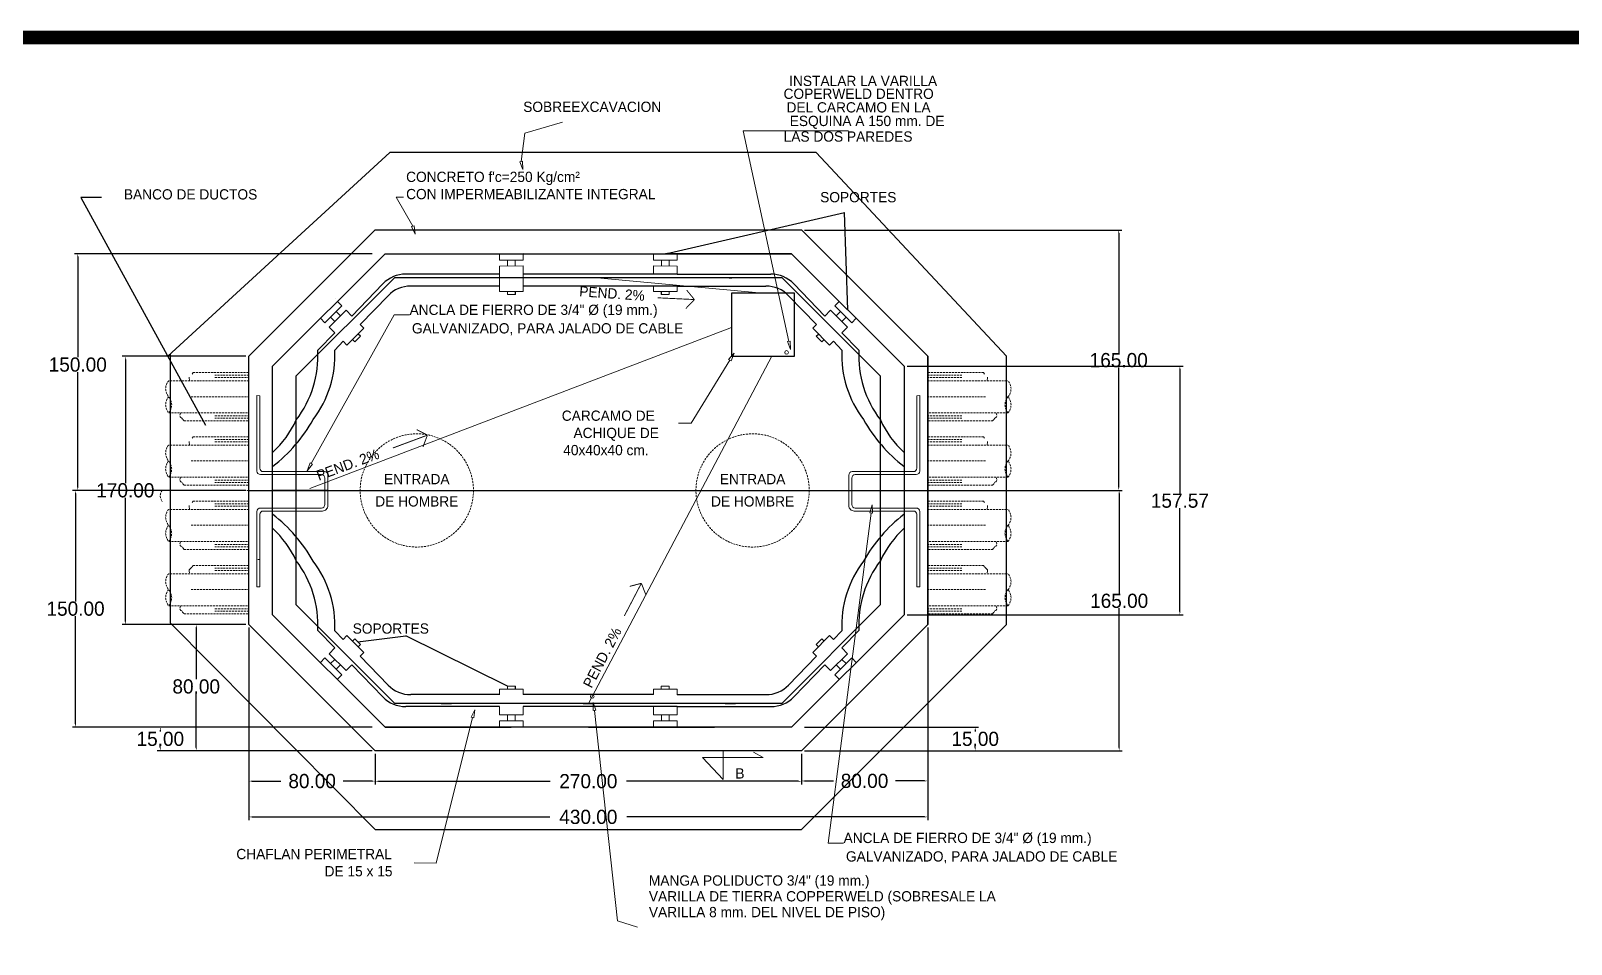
# Model space of a CAD drawing. Header units: centimetres. Extents: x 899 to 15869, y -2964 to 7534.
# Drawn here: x 13461 to 14437, y 6955 to 7534 of the extents above; entities that cross this region are included whole.
import ezdxf
from ezdxf.enums import TextEntityAlignment as Align

# ---------------------------------------------------------------- set-up
doc = ezdxf.new("R2010")
doc.units = ezdxf.units.CM
doc.header["$LTSCALE"] = 10
doc.header["$MEASUREMENT"] = 0
doc.linetypes.add('HIDDEN2', pattern=[0.1875, 0.125, -0.0625])
doc.layers.get('0').update_dxf_attribs({"linetype": 'CONTINUOUS'})
doc.layers.get('DEFPOINTS').update_dxf_attribs({"color": 2, "linetype": 'CONTINUOUS'})
for name, color, linetype in [('CABLES Y VARILLAS', 7, 'CONTINUOUS'), ('DIM', 7, 'CONTINUOUS'), ('Ductos', 30, 'CONTINUOUS'), ('MARCO', 7, 'CONTINUOUS'), ('REGISTRO', 1, 'CONTINUOUS'), ('TEXTOS', 7, 'CONTINUOUS'), ('VARILLAS', 30, 'CONTINUOUS')]:
    doc.layers.add(name, color=color, linetype=linetype)
doc.styles.get("Standard").update_dxf_attribs({"font": ''})
doc.styles.get('Standard').set_extended_font_data('Zurich Ex BT')
doc.dimstyles.get("Standard").update_dxf_attribs({"dimtxt": 9, "dimasz": 2, "dimexe": 2, "dimexo": 2, "dimgap": 0.09, "dimtad": 0, "dimtih": 1, "dimtoh": 1, "dimzin": 0, "dimdsep": 46, "dimtxsty": 'Standard', "dimcen": 0.09, "dimadec": 0, "dimazin": 0, "dimtfac": 1, "dimtofl": 0, "dimtmove": 0, "dimatfit": 3, "dimfxl": 0, "dimtolj": 1, "dimtzin": 0, "dimarcsym": 0})

# ---------------------------------------------------------------- blocks, each defined once
blk = doc.blocks.new('_ClosedBlank')
at = {"color": 0, "linetype": 'ByBlock', "lineweight": -2}
for p, q in [((-1, 0.17), (0, 0)), ((-1, 0.17), (-1, -0.17)), ((0, 0), (-1, -0.17))]:
    blk.add_line(p, q, dxfattribs=at)
blk = doc.blocks.new('*D24')
at = {"layer": 'DEFPOINTS', "color": 0}
for p in [(13599.14, 7158), (13679.14, 7078), (13679.14, 7058.74)]:
    blk.add_point(p, dxfattribs=at)
at = {"layer": 'DIM', "color": 0, "lineweight": -2}
for p, q in [((13599.14, 7156), (13599.14, 7056.74)), ((13679.14, 7076), (13679.14, 7056.74)), ((13601.14, 7058.74), (13619.42, 7058.74)), ((13677.14, 7058.74), (13658.85, 7058.74))]:
    blk.add_line(p, q, dxfattribs=at)
at = {"layer": 'DIM', "color": 0}
for points in [[(13601.14, 7059.08), (13601.14, 7058.41), (13599.14, 7058.74)], [(13677.14, 7059.08), (13677.14, 7058.41), (13679.14, 7058.74)]]:
    blk.add_solid(points, dxfattribs=at)
at = {"layer": 'DIM', "color": 0, "insert": (13639.14, 7058.74), "char_height": 9, "attachment_point": 5}
blk.add_mtext('\\A1;80.00', dxfattribs=at)
blk = doc.blocks.new('*D25')
at = {"layer": 'DEFPOINTS', "color": 0}
for p in [(13599.14, 7158), (13565.71, 7078), (13679.14, 7078)]:
    blk.add_point(p, dxfattribs=at)
at = {"layer": 'DIM', "color": 0, "lineweight": -2}
for p, q in [((13597.14, 7158), (13563.71, 7158)), ((13565.71, 7156), (13565.71, 7123.37)), ((13565.71, 7080), (13565.71, 7114.04)), ((13677.14, 7078), (13563.71, 7078))]:
    blk.add_line(p, q, dxfattribs=at)
at = {"layer": 'DIM', "color": 0}
for points in [[(13565.38, 7156), (13566.05, 7156), (13565.71, 7158)], [(13565.38, 7080), (13566.05, 7080), (13565.71, 7078)]]:
    blk.add_solid(points, dxfattribs=at)
at = {"layer": 'DIM', "color": 0, "insert": (13565.71, 7118.7), "char_height": 9, "attachment_point": 5}
blk.add_mtext('\\A1;80.00', dxfattribs=at)
blk = doc.blocks.new('*D26')
at = {"layer": 'DEFPOINTS', "color": 0}
for p in [(13679.14, 7078), (13949.14, 7078), (13949.14, 7058.67)]:
    blk.add_point(p, dxfattribs=at)
at = {"layer": 'DIM', "color": 0, "lineweight": -2}
for p, q in [((13679.14, 7076), (13679.14, 7056.67)), ((13949.14, 7076), (13949.14, 7056.67)), ((13681.14, 7058.67), (13789.99, 7058.67)), ((13947.14, 7058.67), (13838.28, 7058.67))]:
    blk.add_line(p, q, dxfattribs=at)
at = {"layer": 'DIM', "color": 0}
for points in [[(13681.14, 7059), (13681.14, 7058.34), (13679.14, 7058.67)], [(13947.14, 7059), (13947.14, 7058.34), (13949.14, 7058.67)]]:
    blk.add_solid(points, dxfattribs=at)
at = {"layer": 'DIM', "color": 0, "insert": (13814.14, 7058.67), "char_height": 9, "attachment_point": 5}
blk.add_mtext('\\A1;270.00', dxfattribs=at)
blk = doc.blocks.new('*D27')
at = {"layer": 'DEFPOINTS', "color": 0}
for p in [(13599.14, 7328), (13520.8, 7158), (13599.14, 7158)]:
    blk.add_point(p, dxfattribs=at)
at = {"layer": 'DIM', "color": 0, "lineweight": -2}
for p, q in [((13597.14, 7328), (13518.8, 7328)), ((13520.8, 7326), (13520.8, 7247.67)), ((13520.8, 7160), (13520.8, 7238.34)), ((13597.14, 7158), (13518.8, 7158))]:
    blk.add_line(p, q, dxfattribs=at)
at = {"layer": 'DIM', "color": 0}
for points in [[(13520.46, 7326), (13521.13, 7326), (13520.8, 7328)], [(13520.46, 7160), (13521.13, 7160), (13520.8, 7158)]]:
    blk.add_solid(points, dxfattribs=at)
at = {"layer": 'DIM', "color": 0, "insert": (13520.8, 7243), "char_height": 9, "attachment_point": 5}
blk.add_mtext('\\A1;170.00', dxfattribs=at)
blk = doc.blocks.new('*D28')
at = {"layer": 'DEFPOINTS', "color": 0}
for p in [(13599.14, 7158), (14029.14, 7158), (14029.14, 7036.04)]:
    blk.add_point(p, dxfattribs=at)
at = {"layer": 'DIM', "color": 0, "lineweight": -2}
for p, q in [((13599.14, 7156), (13599.14, 7034.04)), ((14029.14, 7156), (14029.14, 7034.04)), ((13601.14, 7036.04), (13789.75, 7036.04)), ((14027.14, 7036.04), (13838.52, 7036.04))]:
    blk.add_line(p, q, dxfattribs=at)
at = {"layer": 'DIM', "color": 0}
for points in [[(13601.14, 7036.37), (13601.14, 7035.71), (13599.14, 7036.04)], [(14027.14, 7036.37), (14027.14, 7035.71), (14029.14, 7036.04)]]:
    blk.add_solid(points, dxfattribs=at)
at = {"layer": 'DIM', "color": 0, "insert": (13814.14, 7036.04), "char_height": 9, "attachment_point": 5}
blk.add_mtext('\\A1;430.00', dxfattribs=at)
blk = doc.blocks.new('*D29')
at = {"layer": 'DEFPOINTS', "color": 0}
for p in [(14029.14, 7158), (13949.14, 7078), (13949.14, 7058.86)]:
    blk.add_point(p, dxfattribs=at)
at = {"layer": 'DIM', "color": 0, "lineweight": -2}
for p, q in [((14029.14, 7156), (14029.14, 7056.86)), ((13949.14, 7076), (13949.14, 7056.86)), ((13951.14, 7058.86), (13969.42, 7058.86)), ((14027.14, 7058.86), (14008.85, 7058.86))]:
    blk.add_line(p, q, dxfattribs=at)
at = {"layer": 'DIM', "color": 0}
for points in [[(13951.14, 7059.19), (13951.14, 7058.52), (13949.14, 7058.86)], [(14027.14, 7059.19), (14027.14, 7058.52), (14029.14, 7058.86)]]:
    blk.add_solid(points, dxfattribs=at)
at = {"layer": 'DIM', "color": 0, "insert": (13989.14, 7058.86), "char_height": 9, "attachment_point": 5}
blk.add_mtext('\\A1;80.00', dxfattribs=at)
blk = doc.blocks.new('*D30')
at = {"layer": 'DEFPOINTS', "color": 0}
for p in [(13949.14, 7093), (13949.14, 7078), (14059.24, 7078)]:
    blk.add_point(p, dxfattribs=at)
at = {"layer": 'DIM', "color": 0, "lineweight": -2}
for p, q in [((13951.14, 7093), (14061.24, 7093)), ((14059.24, 7091), (14059.24, 7090.17)), ((13951.14, 7078), (14061.24, 7078)), ((14059.24, 7080), (14059.24, 7080.84))]:
    blk.add_line(p, q, dxfattribs=at)
at = {"layer": 'DIM', "color": 0}
for points in [[(14058.91, 7091), (14059.58, 7091), (14059.24, 7093)], [(14058.91, 7080), (14059.58, 7080), (14059.24, 7078)]]:
    blk.add_solid(points, dxfattribs=at)
at = {"layer": 'DIM', "color": 0, "insert": (14059.24, 7085.5), "char_height": 9, "attachment_point": 5}
blk.add_mtext('\\A1;15.00', dxfattribs=at)
blk = doc.blocks.new('*D31')
at = {"layer": 'DEFPOINTS', "color": 0}
for p in [(13999.14, 7243), (14150.45, 7243), (13949.14, 7078)]:
    blk.add_point(p, dxfattribs=at)
at = {"layer": 'DIM', "color": 0, "lineweight": -2}
for p, q in [((14001.14, 7243), (14152.45, 7243)), ((14150.45, 7241), (14150.45, 7177.65)), ((14150.45, 7080), (14150.45, 7168.31)), ((13951.14, 7078), (14152.45, 7078))]:
    blk.add_line(p, q, dxfattribs=at)
at = {"layer": 'DIM', "color": 0}
for points in [[(14150.11, 7241), (14150.78, 7241), (14150.45, 7243)], [(14150.11, 7080), (14150.78, 7080), (14150.45, 7078)]]:
    blk.add_solid(points, dxfattribs=at)
at = {"layer": 'DIM', "color": 0, "insert": (14150.45, 7172.98), "char_height": 9, "attachment_point": 5}
blk.add_mtext('\\A1;165.00', dxfattribs=at)
blk = doc.blocks.new('*D32')
at = {"layer": 'DEFPOINTS', "color": 0}
for p in [(13679.14, 7093), (13542.97, 7078), (13679.14, 7078)]:
    blk.add_point(p, dxfattribs=at)
at = {"layer": 'DIM', "color": 0, "lineweight": -2}
for p, q in [((13677.14, 7093), (13540.97, 7093)), ((13542.97, 7091), (13542.97, 7090.17)), ((13677.14, 7078), (13540.97, 7078)), ((13542.97, 7080), (13542.97, 7080.84))]:
    blk.add_line(p, q, dxfattribs=at)
at = {"layer": 'DIM', "color": 0}
for points in [[(13542.63, 7091), (13543.3, 7091), (13542.97, 7093)], [(13542.63, 7080), (13543.3, 7080), (13542.97, 7078)]]:
    blk.add_solid(points, dxfattribs=at)
at = {"layer": 'DIM', "color": 0, "insert": (13542.97, 7085.5), "char_height": 9, "attachment_point": 5}
blk.add_mtext('\\A1;15.00', dxfattribs=at)
blk = doc.blocks.new('*D33')
at = {"layer": 'DEFPOINTS', "color": 0}
for p in [(13599.14, 7243), (13489.27, 7093), (13679.14, 7093)]:
    blk.add_point(p, dxfattribs=at)
at = {"layer": 'DIM', "color": 0, "lineweight": -2}
for p, q in [((13597.14, 7243), (13487.27, 7243)), ((13489.27, 7241), (13489.27, 7172.67)), ((13489.27, 7095), (13489.27, 7163.34)), ((13677.14, 7093), (13487.27, 7093))]:
    blk.add_line(p, q, dxfattribs=at)
at = {"layer": 'DIM', "color": 0}
for points in [[(13488.94, 7241), (13489.61, 7241), (13489.27, 7243)], [(13488.94, 7095), (13489.61, 7095), (13489.27, 7093)]]:
    blk.add_solid(points, dxfattribs=at)
at = {"layer": 'DIM', "color": 0, "insert": (13489.27, 7168), "char_height": 9, "attachment_point": 5}
blk.add_mtext('\\A1;150.00', dxfattribs=at)
blk = doc.blocks.new('*D34')
at = {"layer": 'DEFPOINTS', "color": 0}
for p in [(13490.66, 7393), (13679.14, 7393), (13599.14, 7243)]:
    blk.add_point(p, dxfattribs=at)
at = {"layer": 'DIM', "color": 0, "lineweight": -2}
for p, q in [((13677.14, 7393), (13488.66, 7393)), ((13490.66, 7391), (13490.66, 7327.34)), ((13490.66, 7245), (13490.66, 7318)), ((13597.14, 7243), (13488.66, 7243))]:
    blk.add_line(p, q, dxfattribs=at)
at = {"layer": 'DIM', "color": 0}
for points in [[(13490.33, 7391), (13490.99, 7391), (13490.66, 7393)], [(13490.33, 7245), (13490.99, 7245), (13490.66, 7243)]]:
    blk.add_solid(points, dxfattribs=at)
at = {"layer": 'DIM', "color": 0, "insert": (13490.66, 7322.67), "char_height": 9, "attachment_point": 5}
blk.add_mtext('\\A1;150.00', dxfattribs=at)
blk = doc.blocks.new('*D88')
at = {"layer": 'DEFPOINTS', "color": 0}
for p in [(13949.14, 7408), (14150.17, 7408), (14029.14, 7243)]:
    blk.add_point(p, dxfattribs=at)
at = {"layer": 'DIM', "color": 0, "lineweight": -2}
for p, q in [((13951.14, 7408), (14152.17, 7408)), ((14150.17, 7406), (14150.17, 7330.18)), ((14150.17, 7245), (14150.17, 7320.83)), ((14031.14, 7243), (14152.17, 7243))]:
    blk.add_line(p, q, dxfattribs=at)
at = {"layer": 'DIM', "color": 0}
for points in [[(14149.83, 7406), (14150.5, 7406), (14150.17, 7408)], [(14149.83, 7245), (14150.5, 7245), (14150.17, 7243)]]:
    blk.add_solid(points, dxfattribs=at)
at = {"layer": 'DIM', "color": 0, "insert": (14150.17, 7325.5), "char_height": 9, "attachment_point": 5}
blk.add_mtext('\\A1;165.00', dxfattribs=at)
blk = doc.blocks.new('*D89')
at = {"layer": 'DEFPOINTS', "color": 0}
for p in [(14014.14, 7321.79), (14014.14, 7164.22), (14188.92, 7164.22)]:
    blk.add_point(p, dxfattribs=at)
at = {"layer": 'DIM', "color": 0, "lineweight": -2}
for p, q in [((14016.14, 7321.79), (14190.92, 7321.79)), ((14188.92, 7319.79), (14188.92, 7241.09)), ((14188.92, 7166.22), (14188.92, 7231.76)), ((14016.14, 7164.22), (14190.92, 7164.22))]:
    blk.add_line(p, q, dxfattribs=at)
at = {"layer": 'DIM', "color": 0}
for points in [[(14188.59, 7319.79), (14189.25, 7319.79), (14188.92, 7321.79)], [(14188.59, 7166.22), (14189.25, 7166.22), (14188.92, 7164.22)]]:
    blk.add_solid(points, dxfattribs=at)
at = {"layer": 'DIM', "color": 0, "insert": (14188.92, 7236.42), "char_height": 9, "attachment_point": 5}
blk.add_mtext('\\A1;157.57', dxfattribs=at)
blk = doc.blocks.new('Marco-Reg')
at = {"layer": 'MARCO', "linetype": 'Continuous', "const_width": 8.47}
blk.add_lwpolyline([(15865, 5416.35), (15865, 7530), (12598.45, 7530), (12598.45, 5416.35)], close=True, dxfattribs=at)

msp = doc.modelspace()

# ---------------------------------------------------------------- linework, layer by layer
at = {"layer": 'CABLES Y VARILLAS', "lineweight": 5}
for p, q in [((13757.784, 7392.995), (13757.788, 7388.96)), ((13757.784, 7392.995), (13757.788, 7388.96)), ((13757.784, 7392.994), (13757.788, 7388.96)), ((13757.784, 7392.994), (13757.788, 7388.96)), ((13757.788, 7388.96), (13772.918, 7388.978)), ((13757.788, 7388.96), (13772.918, 7388.978)), ((13762.832, 7388.966), (13762.836, 7385.193)), ((13762.832, 7388.966), (13762.836, 7385.193)), ((13767.832, 7388.946), (13767.836, 7385.173)), ((13767.832, 7388.946), (13767.836, 7385.173)), ((13772.913, 7393.012), (13772.918, 7388.978)), ((13772.913, 7393.012), (13772.918, 7388.978)), ((13855.357, 7393.012), (13855.352, 7388.978)), ((13870.482, 7388.96), (13855.352, 7388.978)), ((13860.439, 7388.946), (13860.434, 7385.173)), ((13865.439, 7388.966), (13865.434, 7385.193)), ((13870.487, 7392.995), (13870.482, 7388.96)), ((13870.487, 7392.994), (13870.482, 7388.96)), ((13757.793, 7385.187), (13772.922, 7385.205)), ((13757.793, 7385.187), (13772.922, 7385.205)), ((13757.793, 7385.187), (13757.799, 7380.023)), ((13757.793, 7385.187), (13757.799, 7380.023)), ((13757.799, 7380.023), (13757.812, 7369.049)), ((13772.922, 7385.205), (13772.929, 7380.023)), ((13772.922, 7385.205), (13772.929, 7380.023)), ((13772.929, 7380.023), (13772.942, 7369.067)), ((13855.348, 7385.205), (13855.342, 7380.023)), ((13870.478, 7385.187), (13855.348, 7385.205)), ((13870.478, 7385.187), (13870.471, 7380.023)), ((13757.808, 7372.47), (13757.812, 7369.049)), ((13757.812, 7369.049), (13772.942, 7369.067)), ((13757.812, 7369.049), (13772.942, 7369.067)), ((13762.855, 7369.055), (13762.858, 7367.037)), ((13762.855, 7369.055), (13762.858, 7367.037)), ((13767.855, 7369.035), (13767.858, 7367.017)), ((13767.855, 7369.035), (13767.858, 7367.017)), ((13767.898, 7369.061), (13767.901, 7367.043)), ((13767.898, 7369.061), (13767.901, 7367.043)), ((13772.938, 7372.461), (13772.942, 7369.067)), ((13855.333, 7372.461), (13855.329, 7369.067)), ((13870.458, 7369.049), (13855.329, 7369.067)), ((13860.372, 7369.061), (13860.37, 7367.043)), ((13860.415, 7369.035), (13860.413, 7367.017)), ((13865.415, 7369.055), (13865.413, 7367.037)), ((13870.463, 7372.47), (13870.458, 7369.049)), ((13762.858, 7367.037), (13767.901, 7367.043)), ((13762.858, 7367.037), (13767.901, 7367.043)), ((13865.413, 7367.037), (13860.37, 7367.043)), ((13649.87, 7346.526), (13660.611, 7357.181)), ((13649.87, 7346.526), (13660.611, 7357.181)), ((13650.793, 7352.757), (13653.45, 7350.078)), ((13654.361, 7356.259), (13657.018, 7353.581)), ((13654.361, 7356.259), (13657.018, 7353.581)), ((13660.611, 7357.181), (13664.26, 7353.503)), ((13967.659, 7357.181), (13964.01, 7353.503)), ((13978.401, 7346.526), (13967.659, 7357.181)), ((13978.401, 7346.526), (13967.659, 7357.181)), ((13973.909, 7356.259), (13971.252, 7353.581)), ((13973.909, 7356.259), (13971.252, 7353.581)), ((13977.477, 7352.757), (13974.82, 7350.078)), ((13649.87, 7346.526), (13653.506, 7342.86)), ((13661.235, 7335.069), (13671.976, 7345.724)), ((13661.235, 7335.069), (13671.976, 7345.724)), ((13666.236, 7337.189), (13669.817, 7340.74)), ((13669.586, 7348.134), (13671.976, 7345.724)), ((13958.684, 7348.134), (13956.294, 7345.724)), ((13967.035, 7335.069), (13956.294, 7345.724)), ((13967.035, 7335.069), (13956.294, 7345.724)), ((13962.034, 7337.189), (13958.454, 7340.74)), ((13978.401, 7346.526), (13974.764, 7342.86)), ((13658.826, 7337.498), (13661.235, 7335.069)), ((13664.816, 7338.621), (13666.236, 7337.189)), ((13963.455, 7338.621), (13962.034, 7337.189)), ((13969.445, 7337.498), (13967.035, 7335.069)), ((13658.826, 7148.509), (13661.235, 7150.938)), ((13661.235, 7150.938), (13671.976, 7140.283)), ((13661.235, 7150.938), (13671.976, 7140.283)), ((13664.816, 7147.386), (13666.236, 7148.818)), ((13666.236, 7148.818), (13669.817, 7145.267)), ((13967.035, 7150.938), (13956.294, 7140.283)), ((13967.035, 7150.938), (13956.294, 7140.283)), ((13962.034, 7148.818), (13958.454, 7145.267)), ((13963.455, 7147.386), (13962.034, 7148.818)), ((13969.445, 7148.509), (13967.035, 7150.938)), ((13649.87, 7139.481), (13653.506, 7143.147)), ((13649.87, 7139.481), (13660.611, 7128.826)), ((13649.87, 7139.481), (13660.611, 7128.826)), ((13650.793, 7133.25), (13653.45, 7135.929)), ((13669.586, 7137.873), (13671.976, 7140.283)), ((13958.684, 7137.873), (13956.294, 7140.283)), ((13978.401, 7139.481), (13967.659, 7128.826)), ((13978.401, 7139.481), (13967.659, 7128.826)), ((13978.401, 7139.481), (13974.764, 7143.147)), ((13977.477, 7133.25), (13974.82, 7135.929)), ((13654.361, 7129.748), (13657.018, 7132.426)), ((13654.361, 7129.748), (13657.018, 7132.426)), ((13660.611, 7128.826), (13664.26, 7132.504)), ((13967.659, 7128.826), (13964.01, 7132.504)), ((13973.909, 7129.748), (13971.252, 7132.426)), ((13973.909, 7129.748), (13971.252, 7132.426)), ((13757.808, 7113.537), (13757.812, 7116.958)), ((13757.808, 7113.537), (13757.812, 7116.958)), ((13757.812, 7116.958), (13772.942, 7116.94)), ((13757.812, 7116.958), (13772.942, 7116.94)), ((13762.855, 7116.952), (13762.858, 7118.97)), ((13762.855, 7116.952), (13762.858, 7118.97)), ((13762.858, 7118.97), (13767.901, 7118.964)), ((13762.858, 7118.97), (13767.901, 7118.964)), ((13767.855, 7116.973), (13767.858, 7118.99)), ((13767.855, 7116.973), (13767.858, 7118.99)), ((13767.898, 7116.946), (13767.901, 7118.964)), ((13767.898, 7116.946), (13767.901, 7118.964)), ((13772.938, 7113.546), (13772.942, 7116.94)), ((13772.938, 7113.546), (13772.942, 7116.94)), ((13870.458, 7116.958), (13855.329, 7116.94)), ((13855.333, 7113.546), (13855.329, 7116.94)), ((13865.413, 7118.97), (13860.37, 7118.964)), ((13860.372, 7116.946), (13860.37, 7118.964)), ((13865.415, 7116.952), (13865.413, 7118.97)), ((13870.463, 7113.537), (13870.458, 7116.958)), ((13757.793, 7100.82), (13757.799, 7105.984)), ((13757.793, 7100.82), (13757.799, 7105.984)), ((13772.922, 7100.802), (13772.929, 7105.984)), ((13772.922, 7100.802), (13772.929, 7105.984)), ((13855.348, 7100.802), (13855.342, 7105.984)), ((13870.478, 7100.82), (13870.471, 7105.984)), ((13757.784, 7093.013), (13757.788, 7097.047)), ((13757.784, 7093.012), (13757.788, 7097.047)), ((13757.784, 7093.013), (13757.788, 7097.047)), ((13757.784, 7093.012), (13757.788, 7097.047)), ((13757.788, 7097.047), (13772.918, 7097.029)), ((13757.788, 7097.047), (13772.918, 7097.029)), ((13757.793, 7100.82), (13772.922, 7100.802)), ((13757.793, 7100.82), (13772.922, 7100.802)), ((13762.832, 7097.041), (13762.836, 7100.814)), ((13762.832, 7097.041), (13762.836, 7100.814)), ((13767.832, 7097.061), (13767.836, 7100.834)), ((13767.832, 7097.061), (13767.836, 7100.834)), ((13772.913, 7092.995), (13772.918, 7097.029)), ((13772.913, 7092.995), (13772.918, 7097.029)), ((13870.478, 7100.82), (13855.348, 7100.802)), ((13870.482, 7097.047), (13855.352, 7097.029)), ((13855.357, 7092.995), (13855.352, 7097.029)), ((13860.439, 7097.061), (13860.434, 7100.834)), ((13865.439, 7097.041), (13865.434, 7100.814)), ((13870.487, 7093.013), (13870.482, 7097.047)), ((13870.487, 7093.012), (13870.482, 7097.047))]:
    msp.add_line(p, q, dxfattribs=at)
at = {"layer": 'CABLES Y VARILLAS'}
for p, q in [((13757.799, 7380.023), (13698.409, 7380.023)), ((13870.471, 7380.023), (13772.929, 7380.023)), ((13870.471, 7380.023), (13929.861, 7380.023)), ((13664.26, 7353.503), (13684.04, 7373.934)), ((13757.808, 7372.461), (13701.612, 7372.461)), ((13855.333, 7372.461), (13772.938, 7372.461)), ((13870.463, 7372.47), (13855.333, 7372.461)), ((13870.462, 7372.461), (13926.659, 7372.461)), ((13964.01, 7353.503), (13944.231, 7373.934)), ((13669.586, 7348.134), (13687.242, 7366.372)), ((13958.684, 7348.134), (13941.028, 7366.372)), ((13642.761, 7331.761), (13653.506, 7342.86)), ((13985.509, 7331.761), (13974.764, 7342.86)), ((13653.453, 7331.948), (13658.826, 7337.498)), ((13974.817, 7331.948), (13969.445, 7337.498)), ((13642.761, 7154.246), (13653.506, 7143.147)), ((13653.453, 7154.059), (13658.826, 7148.509)), ((13974.817, 7154.059), (13969.445, 7148.509)), ((13985.509, 7154.246), (13974.764, 7143.147)), ((13669.586, 7137.873), (13687.242, 7119.635)), ((13958.684, 7137.873), (13941.028, 7119.635)), ((13664.26, 7132.504), (13684.04, 7112.073)), ((13964.01, 7132.504), (13944.231, 7112.073)), ((13757.799, 7105.984), (13698.409, 7105.984)), ((13757.808, 7113.546), (13701.612, 7113.546)), ((13870.471, 7105.984), (13772.929, 7105.984)), ((13855.333, 7113.546), (13772.938, 7113.546)), ((13870.462, 7113.546), (13926.659, 7113.546)), ((13870.471, 7105.984), (13929.861, 7105.984))]:
    msp.add_line(p, q, dxfattribs=at)
at = {"layer": 'CABLES Y VARILLAS', "lineweight": 5}
for points in [[(13655.112, 7362.724), (13657.954, 7359.86), (13647.213, 7349.205), (13644.371, 7352.069)], [(13973.158, 7362.724), (13970.317, 7359.86), (13981.058, 7349.205), (13983.899, 7352.069)], [(13655.112, 7123.283), (13657.954, 7126.147), (13647.213, 7136.802), (13644.371, 7133.938)], [(13973.158, 7123.283), (13970.317, 7126.147), (13981.058, 7136.802), (13983.899, 7133.938)]]:
    msp.add_lwpolyline(points, dxfattribs=at)
at = {"layer": 'CABLES Y VARILLAS'}
for centre, radius, start, end in [((13698.409, 7360.023), 20, 90, 135.928784), ((13929.861, 7360.023), 20, 44.071216, 90), ((13701.612, 7352.461), 20, 90, 135.928784), ((13926.659, 7352.461), 20, 44.071216, 90), ((13575.641, 7328.373), 67.206, 322.694097, 2.890204), ((13586.333, 7328.56), 67.206, 322.694097, 2.890204), ((14041.938, 7328.56), 67.206, 177.109796, 217.305903), ((14052.63, 7328.373), 67.206, 177.109796, 217.305903), ((13569.36, 7315.274), 65.819, 312.865806, 335.176025), ((13554.672, 7335.749), 97.679, 307.528215, 330.620598), ((14073.598, 7335.749), 97.679, 209.379402, 232.471785), ((14058.911, 7315.274), 65.819, 204.823975, 227.134194), ((13554.672, 7150.258), 97.679, 29.379402, 52.471785), ((14073.598, 7150.258), 97.679, 127.528215, 150.620598), ((13569.36, 7170.733), 65.819, 24.823975, 47.134194), ((14058.911, 7170.733), 65.819, 132.865806, 155.176025), ((13575.641, 7157.634), 67.206, 357.109796, 37.305903), ((13586.333, 7157.447), 67.206, 357.109796, 37.305903), ((14041.938, 7157.447), 67.206, 142.694097, 182.890204), ((14052.63, 7157.634), 67.206, 142.694097, 182.890204), ((13701.612, 7133.546), 20, 224.071216, 270), ((13926.659, 7133.546), 20, 270, 315.928784), ((13698.409, 7125.984), 20, 224.071216, 270), ((13929.861, 7125.984), 20, 270, 315.928784)]:
    msp.add_arc(centre, radius, start, end, dxfattribs=at)
at = {"layer": 'DIM'}
for p, q in [((13685.348, 7093.004), (13765.348, 7093.004)), ((13814.153, 7093.004), (13734.153, 7093.004)), ((13814.153, 7093.004), (13894.153, 7093.004))]:
    msp.add_line(p, q, dxfattribs=at)
at = {"layer": 'Ductos', "linetype": 'HIDDEN2', "lineweight": 5}
for p, q in [((13599.135, 7312.449), (13548.252, 7312.449)), ((13561.212, 7314.821), (13561.212, 7314.116)), ((13561.212, 7314.116), (13561.565, 7312.706)), ((13563.845, 7317.742), (13562.975, 7316.583)), ((13563.845, 7317.742), (13599.135, 7317.742)), ((13563.845, 7317.742), (13599.135, 7317.742)), ((13599.135, 7315.931), (13577.571, 7315.931)), ((13577.571, 7314.567), (13599.135, 7314.567)), ((14064.425, 7317.742), (14029.135, 7317.742)), ((14064.425, 7317.742), (14029.135, 7317.742)), ((14029.135, 7315.931), (14050.7, 7315.931)), ((14029.135, 7315.931), (14050.7, 7315.931)), ((14050.7, 7314.567), (14029.135, 7314.567)), ((14050.7, 7314.567), (14029.135, 7314.567)), ((14029.135, 7312.449), (14080.018, 7312.449)), ((14064.425, 7317.742), (14065.295, 7316.583)), ((14067.059, 7314.116), (14066.706, 7312.706)), ((14067.059, 7314.821), (14067.059, 7314.116)), ((13562.486, 7302.368), (13599.135, 7302.368)), ((14065.784, 7302.368), (14029.135, 7302.368)), ((13548.252, 7292.139), (13599.135, 7292.139)), ((13555.342, 7290.62), (13555.694, 7292.03)), ((13561.565, 7292.03), (13561.565, 7292.139)), ((14080.018, 7292.139), (14029.135, 7292.139)), ((14072.929, 7290.62), (14072.576, 7292.03)), ((13555.871, 7289.21), (13555.342, 7289.915)), ((13556.576, 7288.858), (13555.871, 7289.21)), ((13557.105, 7288.153), (13556.576, 7288.858)), ((13557.975, 7286.994), (13557.105, 7288.153)), ((13557.975, 7286.994), (13599.135, 7286.994)), ((13577.571, 7290.169), (13599.135, 7290.169)), ((13599.135, 7288.805), (13577.571, 7288.805)), ((14050.7, 7290.169), (14029.135, 7290.169)), ((14050.7, 7290.169), (14029.135, 7290.169)), ((14029.135, 7288.805), (14050.7, 7288.805)), ((14029.135, 7288.805), (14050.7, 7288.805)), ((14070.295, 7286.994), (14029.135, 7286.994)), ((14070.295, 7286.994), (14071.165, 7288.153)), ((14071.165, 7288.153), (14071.694, 7288.858)), ((14071.694, 7288.858), (14072.4, 7289.21)), ((14072.4, 7289.21), (14072.929, 7289.915)), ((13599.135, 7271.7), (13548.252, 7271.7)), ((13561.212, 7274.073), (13561.212, 7273.368)), ((13561.212, 7273.368), (13561.565, 7271.958)), ((13563.845, 7276.994), (13562.975, 7275.835)), ((13563.845, 7276.994), (13599.135, 7276.994)), ((13563.845, 7276.994), (13599.135, 7276.994)), ((13599.135, 7275.183), (13577.571, 7275.183)), ((13577.571, 7273.819), (13599.135, 7273.819)), ((14064.425, 7276.994), (14029.135, 7276.994)), ((14064.425, 7276.994), (14029.135, 7276.994)), ((14029.135, 7275.183), (14050.7, 7275.183)), ((14050.7, 7273.819), (14029.135, 7273.819)), ((14029.135, 7271.7), (14080.018, 7271.7)), ((14064.425, 7276.994), (14065.295, 7275.835)), ((14067.059, 7273.368), (14066.706, 7271.958)), ((14067.059, 7274.073), (14067.059, 7273.368)), ((13562.486, 7261.62), (13599.135, 7261.62)), ((14065.784, 7261.62), (14029.135, 7261.62)), ((13548.252, 7251.391), (13599.135, 7251.391)), ((13555.342, 7249.872), (13555.694, 7251.282)), ((13561.565, 7251.282), (13561.565, 7251.391)), ((14080.018, 7251.391), (14029.135, 7251.391)), ((14066.706, 7251.282), (14066.706, 7251.391)), ((14072.929, 7249.872), (14072.576, 7251.282)), ((13555.871, 7248.462), (13555.342, 7249.167)), ((13556.576, 7248.11), (13555.871, 7248.462)), ((13557.105, 7247.405), (13556.576, 7248.11)), ((13557.975, 7246.246), (13557.105, 7247.405)), ((13557.975, 7246.246), (13599.135, 7246.246)), ((13577.571, 7249.421), (13599.135, 7249.421)), ((13599.135, 7248.057), (13577.571, 7248.057)), ((14050.7, 7249.421), (14029.135, 7249.421)), ((14029.135, 7248.057), (14050.7, 7248.057)), ((14070.295, 7246.246), (14029.135, 7246.246)), ((14070.295, 7246.246), (14071.165, 7247.405)), ((14071.165, 7247.405), (14071.694, 7248.11)), ((14071.694, 7248.11), (14072.4, 7248.462)), ((14072.4, 7248.462), (14072.929, 7249.167)), ((13561.212, 7233.324), (13561.212, 7232.619)), ((13561.212, 7232.619), (13561.565, 7231.21)), ((13563.845, 7236.246), (13562.975, 7235.087)), ((13563.845, 7236.246), (13599.135, 7236.246)), ((13563.845, 7236.246), (13599.135, 7236.246)), ((13599.135, 7234.434), (13577.571, 7234.434)), ((13577.571, 7233.071), (13599.135, 7233.071)), ((14064.425, 7236.246), (14029.135, 7236.246)), ((14064.425, 7236.246), (14029.135, 7236.246)), ((14029.135, 7234.434), (14050.7, 7234.434)), ((14050.7, 7233.071), (14029.135, 7233.071)), ((14064.425, 7236.246), (14065.295, 7235.087)), ((14067.059, 7232.619), (14066.706, 7231.21)), ((14067.059, 7233.324), (14067.059, 7232.619)), ((13599.135, 7230.952), (13548.252, 7230.952)), ((14029.135, 7230.952), (14080.018, 7230.952)), ((13562.486, 7220.871), (13599.135, 7220.871)), ((14065.784, 7220.871), (14029.135, 7220.871)), ((13548.252, 7210.643), (13599.135, 7210.643)), ((13555.342, 7209.123), (13555.694, 7210.533)), ((13555.871, 7207.714), (13555.342, 7208.419)), ((13556.576, 7207.361), (13555.871, 7207.714)), ((13557.105, 7206.656), (13556.576, 7207.361)), ((13557.975, 7205.497), (13557.105, 7206.656)), ((13557.975, 7205.497), (13599.135, 7205.497)), ((13561.565, 7210.533), (13561.565, 7210.643)), ((13577.571, 7208.672), (13599.135, 7208.672)), ((13599.135, 7207.309), (13577.571, 7207.309)), ((14080.018, 7210.643), (14029.135, 7210.643)), ((14050.7, 7208.672), (14029.135, 7208.672)), ((14029.135, 7207.309), (14050.7, 7207.309)), ((14070.295, 7205.497), (14029.135, 7205.497)), ((14066.706, 7210.533), (14066.706, 7210.643)), ((14070.295, 7205.497), (14071.165, 7206.656)), ((14071.165, 7206.656), (14071.694, 7207.361)), ((14071.694, 7207.361), (14072.4, 7207.714)), ((14072.4, 7207.714), (14072.929, 7208.419)), ((14072.929, 7209.123), (14072.576, 7210.533)), ((13563.845, 7195.497), (13562.975, 7194.338)), ((13563.845, 7195.497), (13599.135, 7195.497)), ((13563.845, 7195.497), (13599.135, 7195.497)), ((13599.135, 7193.686), (13577.571, 7193.686)), ((14064.425, 7195.497), (14029.135, 7195.497)), ((14064.425, 7195.497), (14029.135, 7195.497)), ((14029.135, 7193.686), (14050.7, 7193.686)), ((14064.425, 7195.497), (14065.295, 7194.338)), ((13599.135, 7190.203), (13548.252, 7190.203)), ((13561.212, 7192.576), (13561.212, 7191.871)), ((13561.212, 7191.871), (13561.565, 7190.461)), ((13577.571, 7192.322), (13599.135, 7192.322)), ((14050.7, 7192.322), (14029.135, 7192.322)), ((14050.7, 7192.322), (14029.135, 7192.322)), ((14029.135, 7190.203), (14080.018, 7190.203)), ((14067.059, 7191.871), (14066.706, 7190.461)), ((14067.059, 7192.576), (14067.059, 7191.871)), ((13562.486, 7180.123), (13599.135, 7180.123)), ((14065.784, 7180.123), (14029.135, 7180.123)), ((13548.252, 7169.894), (13599.135, 7169.894)), ((13555.342, 7168.375), (13555.694, 7169.785)), ((13561.565, 7169.785), (13561.565, 7169.894)), ((13577.571, 7167.924), (13599.135, 7167.924)), ((13599.135, 7166.56), (13577.571, 7166.56)), ((14080.018, 7169.894), (14029.135, 7169.894)), ((14050.7, 7167.924), (14029.135, 7167.924)), ((14029.135, 7166.56), (14050.7, 7166.56)), ((14070.295, 7164.749), (14029.135, 7164.749)), ((14066.706, 7169.785), (14066.706, 7169.894)), ((14070.295, 7164.749), (14071.165, 7165.908)), ((14071.165, 7165.908), (14071.694, 7166.613)), ((14071.694, 7166.613), (14072.4, 7166.965)), ((14072.4, 7166.965), (14072.929, 7167.67)), ((14072.929, 7168.375), (14072.576, 7169.785))]:
    msp.add_line(p, q, dxfattribs=at)
at = {"layer": 'Ductos'}
for p, q in [((13562.975, 7194.338), (13561.212, 7192.576)), ((14065.295, 7194.338), (14067.059, 7192.576))]:
    msp.add_line(p, q, dxfattribs=at)
at = {"layer": 'Ductos', "linetype": 'HIDDEN2', "lineweight": 5}
msp.add_lwpolyline([(13555.342, 7167.67), (13555.871, 7166.965), (13556.576, 7166.613), (13557.105, 7165.908), (13557.975, 7164.749), (13599.135, 7164.749)], dxfattribs=at)
for centre, start, end in [((13554.055, 7307.371), 138.814075, 221.185925), ((14074.216, 7307.371), 318.814075, 41.185925), ((13554.055, 7297.217), 138.814075, 221.185925), ((13542.45, 7297.217), 318.814075, 41.185925), ((14085.821, 7297.217), 138.814075, 221.185925), ((14074.216, 7297.217), 318.814075, 41.185925), ((13554.055, 7266.623), 138.814075, 221.185925), ((14074.216, 7266.623), 318.814075, 41.185925), ((13554.055, 7256.468), 138.814075, 221.185925), ((13542.45, 7256.468), 318.814075, 41.185925), ((14085.821, 7256.468), 138.814075, 221.185925), ((14074.216, 7256.468), 318.814075, 41.185925), ((13554.055, 7225.875), 138.814075, 221.185925), ((14074.216, 7225.875), 318.814075, 41.185925), ((13554.055, 7215.72), 138.814075, 221.185925), ((13542.45, 7215.72), 318.814075, 41.185925), ((14085.821, 7215.72), 138.814075, 221.185925), ((14074.216, 7215.72), 318.814075, 41.185925), ((13554.055, 7185.126), 138.814075, 221.185925), ((14074.216, 7185.126), 318.814075, 41.185925), ((13554.055, 7174.972), 138.814075, 221.185925), ((13542.45, 7174.972), 318.814075, 41.185925), ((14085.821, 7174.972), 138.814075, 221.185925), ((14074.216, 7174.972), 318.814075, 41.185925)]:
    msp.add_arc(centre, 7.71, start, end, dxfattribs=at)
at = {"layer": 'REGISTRO'}
for p, q in [((14029.135, 7328.004), (13949.135, 7408.004)), ((13942.922, 7393.004), (13862.922, 7393.004)), ((13720.892, 7378.004), (13727.379, 7378.004)), ((13810.892, 7378.004), (13817.379, 7378.004)), ((13900.892, 7378.004), (13907.379, 7378.004)), ((14029.135, 7158.004), (14029.135, 7328.004)), ((13720.892, 7108.004), (13727.379, 7108.004)), ((13810.892, 7108.004), (13817.379, 7108.004)), ((13900.892, 7108.004), (13907.379, 7108.004))]:
    msp.add_line(p, q, dxfattribs=at)
at = {"layer": 'REGISTRO', "lineweight": 5}
msp.add_line((13653.89, 7364.328), (13653.91, 7364.346), dxfattribs=at)
at = {"layer": 'REGISTRO', "linetype": 'HIDDEN2', "lineweight": 5}
msp.add_line((13604.788, 7199.141), (13606.173, 7199.141), dxfattribs=at)
at = {"layer": 'REGISTRO'}
for points in [[(13549.146, 7329.035), (13549.146, 7159.035), (13679.135, 7028.004), (13949.135, 7028.004), (14079.135, 7158.004), (14079.135, 7243.004), (14079.135, 7328.004), (13958.456, 7457.127), (13688.456, 7457.127), (13547.749, 7328.004)], [(13942.957, 7093.004), (13685.348, 7093.004), (13614.135, 7164.217), (13614.135, 7321.79), (13685.348, 7393.004), (13942.922, 7393.004), (14014.135, 7321.79), (14014.135, 7243.004), (14014.135, 7164.217), (13942.922, 7093.004)], [(13903.292, 7378.004), (13903.292, 7377.687), (13904.978, 7377.687), (13904.978, 7378.004)]]:
    msp.add_lwpolyline(points, dxfattribs=at)
for points in [[(13599.135, 7328.004), (13679.135, 7408.004), (13949.135, 7408.004), (14029.135, 7328.004), (14029.135, 7243.004), (14029.135, 7158.004), (13949.135, 7078.004), (13679.135, 7078.004), (13599.135, 7158.004)], [(13999.135, 7315.577), (13999.135, 7243.004), (13999.135, 7170.43), (13936.709, 7108.004), (13691.562, 7108.004), (13629.135, 7170.43), (13629.135, 7315.577), (13691.562, 7378.004), (13936.709, 7378.004)], [(13904.787, 7328.004), (13944.787, 7328.004), (13944.787, 7368.004), (13904.787, 7368.004)]]:
    msp.add_lwpolyline(points, close=True, dxfattribs=at)
at = {"layer": 'REGISTRO', "lineweight": 5}
for points in [[(13645.674, 7229.899, 0.4142136), (13649.135, 7233.361), (13649.135, 7252.647, 0.4142136), (13646.885, 7254.897), (13608.117, 7254.897, -0.4142136), (13606.04, 7256.973), (13606.04, 7303.014), (13604.14, 7303.035), (13604.14, 7255.247, 0.4142136), (13606.39, 7252.997), (13644.985, 7252.997, -0.4142136), (13647.235, 7250.747), (13647.235, 7234.049, -0.4142136), (13644.985, 7231.799), (13606.39, 7231.799, 0.4142136), (13604.14, 7229.549), (13604.14, 7181.822), (13606.04, 7181.812), (13606.04, 7227.823, -0.4142136), (13608.117, 7229.899)], [(13982.596, 7229.899, -0.4142136), (13979.135, 7233.361), (13979.135, 7252.647, -0.4142136), (13981.385, 7254.897), (14020.153, 7254.897, 0.4142136), (14022.23, 7256.973), (14022.23, 7303.014), (14024.13, 7303.035), (14024.13, 7255.247, -0.4142136), (14021.88, 7252.997), (13983.285, 7252.997, 0.4142136), (13981.035, 7250.747), (13981.035, 7234.049, 0.4142136), (13983.285, 7231.799), (14021.88, 7231.799, -0.4142136), (14024.13, 7229.549), (14024.13, 7181.822), (14022.23, 7181.812), (14022.23, 7227.823, 0.4142136), (14020.153, 7229.899)]]:
    msp.add_lwpolyline(points, format="xyb", close=True, dxfattribs=at)
at = {"layer": 'REGISTRO', "linetype": 'HIDDEN2', "lineweight": 5}
for centre in [(13705.461, 7242.957), (13918.196, 7242.957)]:
    msp.add_circle(centre, 35.877, dxfattribs=at)
at = {"layer": 'TEXTOS'}
for p, q in [((13505.597, 7428.613), (13492.67, 7428.613)), ((13492.67, 7428.613), (13571.672, 7284.306)), ((13669.817, 7340.74), (13668.283, 7342.06)), ((13958.454, 7340.74), (13959.988, 7342.06)), ((13599.135, 7243.004), (14029.135, 7243.004)), ((13649.135, 7243.004), (13614.135, 7243.004)), ((13669.817, 7145.267), (13668.283, 7143.947)), ((13958.454, 7145.267), (13959.988, 7143.947)), ((13817.379, 7108.004), (13817.379, 7106.246)), ((13817.379, 7107.413), (13817.379, 7106.246))]:
    msp.add_line(p, q, dxfattribs=at)
at = {"layer": 'TEXTOS', "lineweight": 5}
for p, q in [((13817.379, 7378.004), (13924.787, 7368.004)), ((13899.641, 7078.004), (13899.641, 7059.694)), ((13924.925, 7073.644), (13918.822, 7077.132)), ((13899.641, 7059.694), (13886.563, 7073.644)), ((13886.563, 7073.644), (13924.925, 7073.644))]:
    msp.add_line(p, q, dxfattribs=at)
at = {"layer": 'TEXTOS', "linetype": 'HIDDEN2', "lineweight": 5}
for p, q in [((13599.135, 7243.004), (13544.208, 7243.004)), ((14029.135, 7243.004), (14084.063, 7243.004))]:
    msp.add_line(p, q, dxfattribs=at)
at = {"layer": 'TEXTOS', "lineweight": 5}
for points in [[(13771.647, 7451.419), (13773.845, 7469.421), (13797.793, 7476.361)], [(13941.245, 7337.416), (13912.217, 7470.799), (13978.879, 7470.799)], [(13702.927, 7410.389), (13692.371, 7428.813), (13697.058, 7428.813)], [(13638.586, 7259.943), (13691.093, 7354.166), (13700.867, 7354.166)], [(13903.798, 7325.564), (13879.295, 7285.654), (13871.356, 7285.654)], [(13993.389, 7228.604), (13966.074, 7019.511), (13975.848, 7019.511)], [(13740.81, 7099.007), (13717.741, 7006.788), (13703.754, 7006.926)], [(13818.06, 7103.543), (13832.582, 6970.126), (13845.268, 6966.121)]]:
    msp.add_lwpolyline(points, dxfattribs=at)
at = {"layer": 'TEXTOS', "const_width": 0.586}
for points in [[(13881.359, 7363.924), (13876.474, 7369.849)], [(13857.991, 7365.04), (13881.359, 7363.924)], [(13881.359, 7363.924), (13875.853, 7358.173)], [(13712.19, 7277.994), (13705.372, 7281.526)], [(13690.259, 7269.848), (13712.19, 7277.994)], [(13712.19, 7277.994), (13709.383, 7270.544)], [(13836.914, 7163.364), (13847.732, 7184.107)], [(13847.732, 7184.107), (13840.304, 7182.159)], [(13847.732, 7184.107), (13850.642, 7176.697)]]:
    msp.add_lwpolyline(points, dxfattribs=at)
at = {"layer": 'TEXTOS', "lineweight": 5}
for centre, start, end in [((13939.718, 7330.461), 0, 180), ((13939.718, 7330.461), 180, 0), ((13816.603, 7112.409), 0, 180)]:
    msp.add_arc(centre, 1.172, start, end, dxfattribs=at)
at = {"layer": 'TEXTOS', "linetype": 'HIDDEN2', "lineweight": 5}
msp.add_arc((13548.194, 7239.516), 5.296, 138.814075, 221.185925, dxfattribs=at)
at = {"layer": 'VARILLAS'}
for p, q in [((13757.784, 7392.995), (13772.913, 7393.012)), ((13655.112, 7362.724), (13644.371, 7352.069))]:
    msp.add_line(p, q, dxfattribs=at)
at = {"layer": 'VARILLAS', "lineweight": 5}
for p, q in [((13637.67, 7244.137), (13904.787, 7346.145)), ((13814.368, 7108.325), (13930.359, 7328.004))]:
    msp.add_line(p, q, dxfattribs=at)
msp.add_arc((13816.603, 7112.409), 1.172, 180, 0, dxfattribs=at)

# ---------------------------------------------------------------- block references
at = {"layer": 'TEXTOS'}
msp.add_blockref('Marco-Reg', (0, 0), dxfattribs=at)
at = {"layer": 'TEXTOS', "lineweight": 5, "yscale": 5.193134039262077}
for p, xscale, zscale, rotation in [((13772.651, 7446.324), 5.193134039268187, 5.193134039264079, 281.1457634403407), ((13704.399, 7405.409), 5.193134039293993, 5.193134039264079, 286.4717649302704), ((13906.515, 7329.99), 5.193134039263763, 5.193134039264134, 58.45221813063159), ((13942.222, 7332.315), 5.193134039282484, 5.193134039264079, 280.8384224762489), ((13636.058, 7255.407), 5.193134039262914, 5.193134039264134, 240.8707726064098), ((13994.062, 7233.753), 5.19313403926517, 5.193134039264134, 82.5572508073249), ((13817.277, 7108.677), 5.193134039266736, 5.193134039264079, 98.67233183337171), ((13742.165, 7104.02), 5.193134039264074, 5.193134039264134, 74.87880902989069)]:
    msp.add_blockref('_ClosedBlank', p, dxfattribs=dict(at, xscale=xscale, zscale=zscale, rotation=rotation))

# ---------------------------------------------------------------- texts
at = {"layer": 'TEXTOS', "lineweight": 5}
for s, p in [('INSTALAR LA VARILLA ', (13989.476, 7502.495)), ('COPERWELD DENTRO', (13985.398, 7494.331)), ('DEL CARCAMO EN LA', (13985.321, 7485.723)), ('ESQUINA A 150 mm. DE', (13990.754, 7477.115)), ('LAS DOS PAREDES', (13978.707, 7467.231))]:
    msp.add_text(s, height=6.5, dxfattribs=at).set_placement(p, align=Align.MIDDLE_CENTER)
at = {"layer": 'TEXTOS'}
for s, p in [('SOBREEXCAVACION', (13772.887, 7482.822)), ("CONCRETO f'c=250 Kg/cm²", (13698.697, 7438.438)), ('BANCO DE DUCTOS ', (13519.873, 7427.339)), ('CON IMPERMEABILIZANTE INTEGRAL', (13698.697, 7427.513)), ('SOPORTES', (13961.023, 7425.564)), ('CARCAMO DE', (13797.31, 7287.072)), ('ACHIQUE DE', (13804.734, 7276.148)), ('40x40x40 cm.', (13798.239, 7265.276)), ('SOPORTES', (13664.834, 7152.206)), ('CHAFLAN PERIMETRAL', (13591.138, 7009.296)), ('DE 15 x 15', (13647.043, 6998.425)), ('MANGA POLIDUCTO 3/4" (19 mm.) ', (13852.505, 6992.522)), ('VARILLA DE TIERRA COPPERWELD (SOBRESALE LA ', (13852.505, 6982.522)), ('VARILLA 8 mm. DEL NIVEL DE PISO)', (13852.505, 6972.522))]:
    msp.add_text(s, height=6.5, dxfattribs=at).set_placement(p)
at = {"layer": 'TEXTOS', "lineweight": 5}
for rotation, p in [(355.985174, (13808.209, 7365.982)), (20.183258, (13643.363, 7249.072)), (62.266172, (13816.168, 7117.159))]:
    msp.add_text('PEND. 2%', height=6.5, rotation=rotation, dxfattribs=at).set_placement(p)
for s, p in [('ANCLA DE FIERRO DE 3/4" %%C (19 mm.)', (13700.867, 7357.412)), ('GALVANIZADO, PARA JALADO DE CABLE', (13702.37, 7345.696)), ('ANCLA DE FIERRO DE 3/4" %%C (19 mm.)', (13975.848, 7022.756)), ('GALVANIZADO, PARA JALADO DE CABLE', (13977.352, 7011.041))]:
    msp.add_text(s, height=6.5, dxfattribs=at).set_placement(p, align=Align.MIDDLE_LEFT)
for s, p in [('ENTRADA', (13705.461, 7246.88)), ('ENTRADA', (13918.196, 7246.88)), ('DE HOMBRE', (13705.461, 7232.764)), ('DE HOMBRE', (13918.196, 7232.764))]:
    msp.add_text(s, height=6.5, dxfattribs=at).set_placement(p, align=Align.CENTER)
msp.add_text('B', height=6.5, dxfattribs=at).set_placement((13907.292, 7060.377))

# ---------------------------------------------------------------- dimensions: what is measured, and where the dimension line sits
at = {"layer": 'DIM'}
for base, p1, p2, picture, middle in [((14150.166, 7408.004), (14029.135, 7243.004), (13949.135, 7408.004), '*D88', (14150.166, 7325.504)), ((13489.275, 7093.004), (13599.135, 7243.004), (13679.135, 7093.004), '*D33', (13489.275, 7168.004)), ((13542.966, 7078.004), (13679.135, 7093.004), (13679.135, 7078.004), '*D32', (13542.966, 7085.504)), ((14059.243, 7078.004), (13949.135, 7093.004), (13949.135, 7078.004), '*D30', (14059.243, 7085.504))]:
    dim = msp.add_linear_dim(base=base, p1=p1, p2=p2, angle=90, dimstyle='Standard', dxfattribs=at)
    dim.commit()
    dim.dimension.update_dxf_attribs({"geometry": picture, "text_midpoint": middle})
for base, p1, p2, picture, middle in [((13490.659, 7393.004), (13599.135, 7243.004), (13679.135, 7393.004), '*D34', (13490.659, 7322.67)), ((14188.92, 7164.217), (14014.135, 7321.79), (14014.135, 7164.217), '*D89', (14188.92, 7236.422)), ((14150.445, 7243.004), (13949.135, 7078.004), (13999.135, 7243.004), '*D31', (14150.445, 7172.98))]:
    dim = msp.add_linear_dim(base=base, p1=p1, p2=p2, angle=90, dimstyle='Standard', dxfattribs=at)
    dim.commit()
    dim.dimension.update_dxf_attribs({"geometry": picture, "text_midpoint": middle, "dimtype": 160})
dim = msp.add_linear_dim(base=(13520.795, 7158.004), p1=(13599.135, 7328.004), p2=(13599.135, 7158.004), angle=90, dimstyle='Standard', override={"dimtxt": 9}, dxfattribs=at)
dim.commit()
dim.dimension.update_dxf_attribs({"geometry": '*D27', "text_midpoint": (13520.795, 7243.004)})
dim = msp.add_linear_dim(base=(13565.712, 7078.004), p1=(13599.135, 7158.004), p2=(13679.135, 7078.004), angle=90, dimstyle='Standard', override={"dimtxt": 9}, dxfattribs=at)
dim.commit()
dim.dimension.update_dxf_attribs({"geometry": '*D25', "text_midpoint": (13565.712, 7118.704), "dimtype": 160})
dim = msp.add_linear_dim(base=(13679.135, 7058.744), p1=(13599.135, 7158.004), p2=(13679.135, 7078.004), dimstyle='Standard', override={"dimtxt": 9}, dxfattribs=at)
dim.commit()
dim.dimension.update_dxf_attribs({"geometry": '*D24', "text_midpoint": (13639.135, 7058.744), "dimtype": 160})
for base, p1, p2, picture, middle in [((14029.135, 7036.042), (13599.135, 7158.004), (14029.135, 7158.004), '*D28', (13814.135, 7036.042)), ((13949.135, 7058.669), (13679.135, 7078.004), (13949.135, 7078.004), '*D26', (13814.135, 7058.669))]:
    dim = msp.add_linear_dim(base=base, p1=p1, p2=p2, dimstyle='Standard', override={"dimtxt": 9}, dxfattribs=at)
    dim.commit()
    dim.dimension.update_dxf_attribs({"geometry": picture, "text_midpoint": middle})
dim = msp.add_linear_dim(base=(13949.135, 7058.858), p1=(14029.135, 7158.004), p2=(13949.135, 7078.004), dimstyle='Standard', dxfattribs=at)
dim.commit()
dim.dimension.update_dxf_attribs({"geometry": '*D29', "text_midpoint": (13989.135, 7058.858), "dimtype": 160})

# ---------------------------------------------------------------- leaders
at = {"layer": 'TEXTOS'}
for points in [[(13862.922, 7393.004), (13976.407, 7419.11)], [(13978.529, 7357.397), (13976.407, 7419.11)], [(13668.026, 7147.043), (13698.578, 7150.79)], [(13762.858, 7118.97), (13698.578, 7150.79)]]:
    msp.add_leader(points, dimstyle='Standard', override={"dimgap": 0.09, "dimtad": 0}, dxfattribs=at)

doc.saveas('drawing.dxf')
